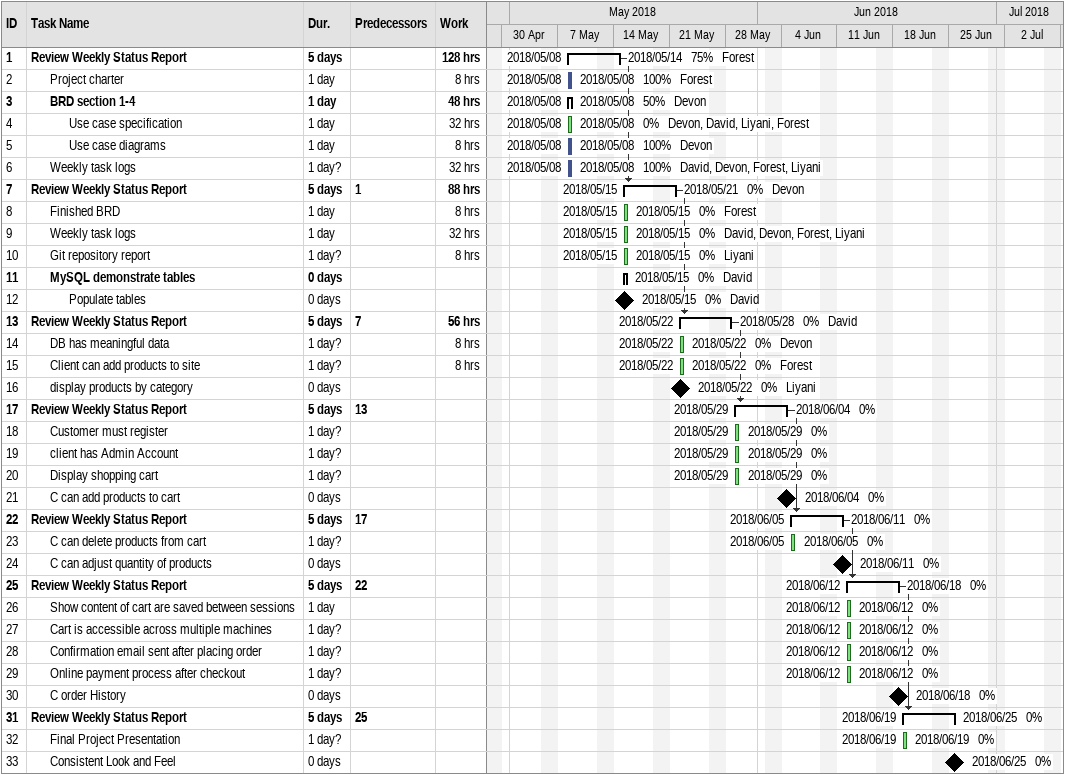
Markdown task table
| ID | Level | Task | Duration | Start | Finish | Predecessors | Resources | % complete | Work (h) |
|---|---|---|---|---|---|---|---|---|---|
| 1 | 1 | **Review Weekly Status Report** | 5d | 2018-05-08 | 2018-05-14 |  | Forest | 75 | 128 |
| 2 | 2 | Project charter | 1d | 2018-05-08 | 2018-05-08 |  | Forest | 100 | 8 |
| 3 | 2 | **BRD section 1-4** | 1d | 2018-05-08 | 2018-05-08 |  | Devon | 50 | 48 |
| 4 | 3 | Use case specification | 1d | 2018-05-08 | 2018-05-08 |  | Devon, David, Liyani, Forest | 0 | 32 |
| 5 | 3 | Use case diagrams | 1d | 2018-05-08 | 2018-05-08 |  | Devon | 100 | 8 |
| 6 | 2 | Weekly task logs | 1d? | 2018-05-08 | 2018-05-08 |  | David, Devon, Forest, Liyani | 100 | 32 |
| 7 | 1 | **Review Weekly Status Report** | 5d | 2018-05-15 | 2018-05-21 | 1 | Devon | 0 | 88 |
| 8 | 2 | Finished BRD | 1d | 2018-05-15 | 2018-05-15 |  | Forest | 0 | 8 |
| 9 | 2 | Weekly task logs | 1d | 2018-05-15 | 2018-05-15 |  | David, Devon, Forest, Liyani | 0 | 32 |
| 10 | 2 | Git repository report | 1d? | 2018-05-15 | 2018-05-15 |  | Liyani | 0 | 8 |
| 11 | 2 | **MySQL demonstrate tables** | 0d | 2018-05-15 | 2018-05-15 |  | David | 0 |  |
| 12 | 3 | Populate tables | 0d | 2018-05-15 | 2018-05-15 |  | David | 0 |  |
| 13 | 1 | **Review Weekly Status Report** | 5d | 2018-05-22 | 2018-05-28 | 7 | David | 0 | 56 |
| 14 | 2 | DB has meaningful data | 1d? | 2018-05-22 | 2018-05-22 |  | Devon | 0 | 8 |
| 15 | 2 | Client can add products to site | 1d? | 2018-05-22 | 2018-05-22 |  | Forest | 0 | 8 |
| 16 | 2 | display products by category | 0d | 2018-05-22 | 2018-05-22 |  | Liyani | 0 |  |
| 17 | 1 | **Review Weekly Status Report** | 5d | 2018-05-29 | 2018-06-04 | 13 |  | 0 |  |
| 18 | 2 | Customer must register | 1d? | 2018-05-29 | 2018-05-29 |  |  | 0 |  |
| 19 | 2 | client has Admin Account | 1d? | 2018-05-29 | 2018-05-29 |  |  | 0 |  |
| 20 | 2 | Display shopping cart | 1d? | 2018-05-29 | 2018-05-29 |  |  | 0 |  |
| 21 | 2 | C can add products to cart | 0d | 2018-06-04 | 2018-06-04 |  |  | 0 |  |
| 22 | 1 | **Review Weekly Status Report** | 5d | 2018-06-05 | 2018-06-11 | 17 |  | 0 |  |
| 23 | 2 | C can delete products from cart | 1d? | 2018-06-05 | 2018-06-05 |  |  | 0 |  |
| 24 | 2 | C can adjust quantity of products | 0d | 2018-06-11 | 2018-06-11 |  |  | 0 |  |
| 25 | 1 | **Review Weekly Status Report** | 5d | 2018-06-12 | 2018-06-18 | 22 |  | 0 |  |
| 26 | 2 | Show content of cart are saved between sessions | 1d | 2018-06-12 | 2018-06-12 |  |  | 0 |  |
| 27 | 2 | Cart is accessible across multiple machines | 1d? | 2018-06-12 | 2018-06-12 |  |  | 0 |  |
| 28 | 2 | Confirmation email sent after placing order | 1d? | 2018-06-12 | 2018-06-12 |  |  | 0 |  |
| 29 | 2 | Online payment process after checkout | 1d? | 2018-06-12 | 2018-06-12 |  |  | 0 |  |
| 30 | 2 | C order History | 0d | 2018-06-18 | 2018-06-18 |  |  | 0 |  |
| 31 | 1 | **Review Weekly Status Report** | 5d | 2018-06-19 | 2018-06-25 | 25 |  | 0 |  |
| 32 | 2 | Final Project Presentation | 1d? | 2018-06-19 | 2018-06-19 |  |  | 0 |  |
| 33 | 2 | Consistent Look and Feel | 0d | 2018-06-25 | 2018-06-25 |  |  | 0 |  |
